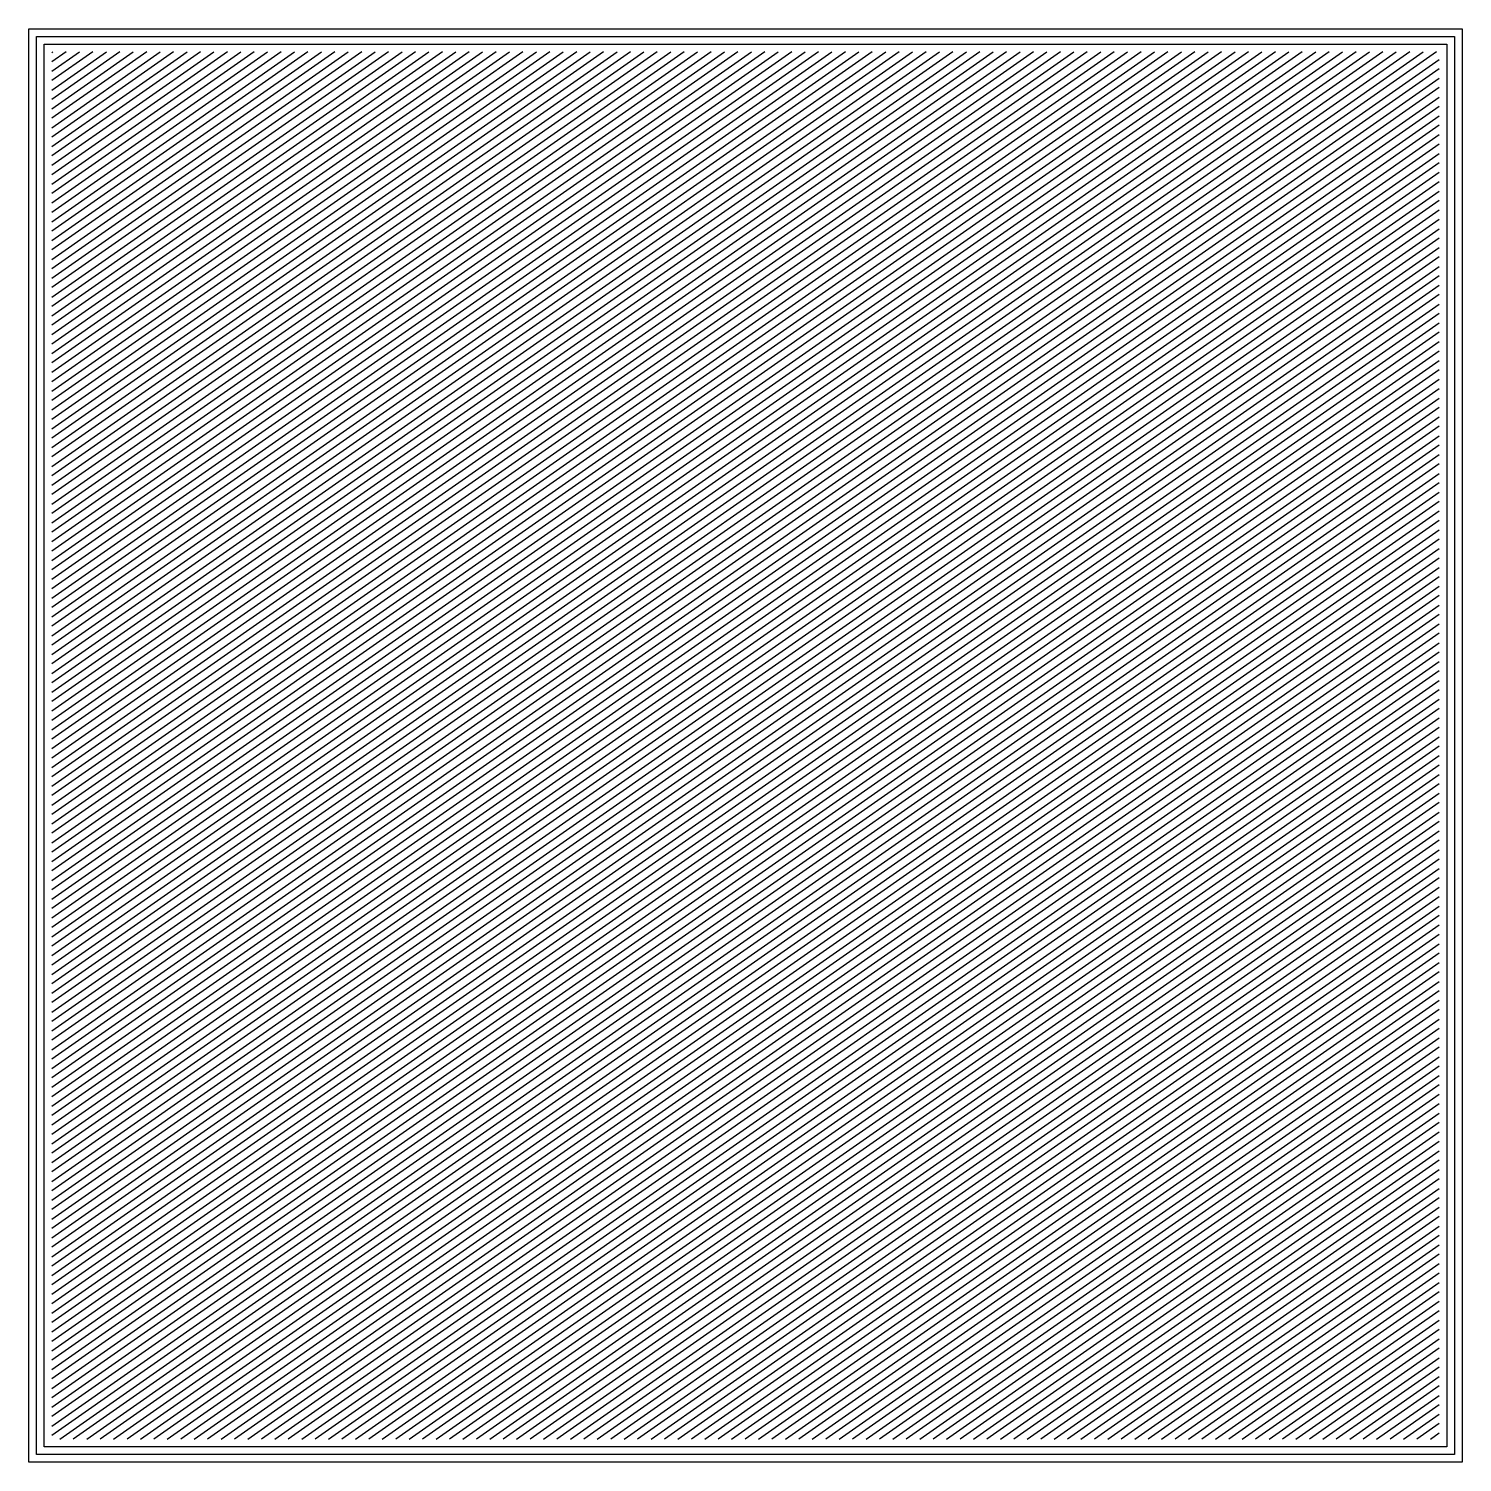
# Model space of a CAD drawing. Extents: x 0.1 to 14.9, y 0.1 to 14.9.
import ezdxf

# ---------------------------------------------------------------- set-up
doc = ezdxf.new("R2010")
doc.units = 0

msp = doc.modelspace()

# ---------------------------------------------------------------- linework, layer by layer
for p, q in [((0.059, 0.059), (0.059, 14.941)), ((0.059, 14.941), (14.941, 14.941)), ((14.941, 14.941), (14.941, 0.059)), ((0.139, 0.139), (0.139, 14.861)), ((0.139, 14.861), (14.861, 14.861)), ((0.219, 0.219), (0.219, 14.781)), ((0.219, 14.781), (14.781, 14.781)), ((14.781, 14.781), (14.781, 0.219)), ((14.861, 14.861), (14.861, 0.139)), ((0.299, 14.69455), (0.30821, 14.701)), ((0.44769, 14.701), (0.299, 14.59688)), ((0.299, 14.49922), (0.58717, 14.701)), ((0.72664, 14.701), (0.299, 14.40156)), ((0.299, 14.30389), (0.86612, 14.701)), ((1.00559, 14.701), (0.299, 14.20624)), ((0.299, 14.10857), (1.14508, 14.701)), ((1.28455, 14.701), (0.299, 14.01091)), ((0.299, 13.91325), (1.42402, 14.701)), ((1.5635, 14.701), (0.299, 13.81558)), ((0.299, 13.71793), (1.70296, 14.701)), ((1.84245, 14.701), (0.299, 13.62026)), ((0.299, 13.5226), (1.98193, 14.701)), ((2.1214, 14.701), (0.299, 13.42494)), ((0.299, 13.32728), (2.26087, 14.701)), ((2.40034, 14.701), (0.299, 13.22962)), ((0.299, 13.13195), (2.53983, 14.701)), ((2.6793, 14.701), (0.299, 13.03429)), ((0.299, 12.93663), (2.81877, 14.701)), ((2.95825, 14.701), (0.299, 12.83897)), ((0.299, 12.74131), (3.09772, 14.701)), ((3.23721, 14.701), (0.299, 12.64364)), ((0.299, 12.54598), (3.37668, 14.701)), ((3.51615, 14.701), (0.299, 12.44832)), ((0.299, 12.35066), (3.65563, 14.701)), ((3.79511, 14.701), (0.299, 12.25299)), ((0.299, 12.15533), (3.93458, 14.701)), ((4.07406, 14.701), (0.299, 12.05767)), ((0.299, 11.96001), (4.21353, 14.701)), ((4.353, 14.701), (0.299, 11.86235)), ((0.299, 11.76468), (4.49249, 14.701)), ((4.63196, 14.701), (0.299, 11.66702)), ((0.299, 11.56936), (4.77144, 14.701)), ((4.9109, 14.701), (0.299, 11.4717)), ((0.299, 11.37404), (5.05038, 14.701)), ((5.18987, 14.701), (0.299, 11.27637)), ((0.299, 11.17871), (5.32934, 14.701)), ((5.46882, 14.701), (0.299, 11.08105)), ((0.299, 10.9834), (5.60828, 14.701)), ((5.74776, 14.701), (0.299, 10.88573)), ((0.299, 10.78807), (5.88725, 14.701)), ((6.02672, 14.701), (0.299, 10.69041)), ((0.299, 10.59274), (6.16619, 14.701)), ((6.30566, 14.701), (0.299, 10.49509)), ((0.299, 10.39741), (6.44515, 14.701)), ((6.58462, 14.701), (0.299, 10.29976)), ((0.299, 10.2021), (6.72409, 14.701)), ((6.86357, 14.701), (0.299, 10.10443)), ((0.299, 10.00678), (7.00304, 14.701)), ((7.14253, 14.701), (0.299, 9.90911)), ((0.299, 9.81145), (7.282, 14.701)), ((7.42147, 14.701), (0.299, 9.71379)), ((0.299, 9.61613), (7.56095, 14.701)), ((7.70041, 14.701), (0.299, 9.51847)), ((0.299, 9.4208), (7.8399, 14.701)), ((7.97938, 14.701), (0.299, 9.32314)), ((0.299, 9.22548), (8.11885, 14.701)), ((8.25832, 14.701), (0.299, 9.12782)), ((0.299, 9.03016), (8.3978, 14.701)), ((8.53728, 14.701), (0.299, 8.93249)), ((0.299, 8.83483), (8.67676, 14.701)), ((8.81622, 14.701), (0.299, 8.73717)), ((0.299, 8.63951), (8.9557, 14.701)), ((9.09519, 14.701), (0.299, 8.54184)), ((0.299, 8.44418), (9.23466, 14.701)), ((9.37413, 14.701), (0.299, 8.34652)), ((0.299, 8.24886), (9.5136, 14.701)), ((9.65308, 14.701), (0.299, 8.1512)), ((0.299, 8.05353), (9.79257, 14.701)), ((9.93203, 14.701), (0.299, 7.95587)), ((0.299, 7.85821), (10.07151, 14.701)), ((10.21098, 14.701), (0.299, 7.76055)), ((0.299, 7.66289), (10.35045, 14.701)), ((10.48994, 14.701), (0.299, 7.56522)), ((0.299, 7.46756), (10.62941, 14.701)), ((10.76889, 14.701), (0.299, 7.3699)), ((0.299, 7.27224), (10.90835, 14.701)), ((11.04783, 14.701), (0.299, 7.17458)), ((0.299, 7.07692), (11.18732, 14.701)), ((11.32679, 14.701), (0.299, 6.97925)), ((0.299, 6.88159), (11.46626, 14.701)), ((11.60573, 14.701), (0.299, 6.78394)), ((0.299, 6.68626), (11.74522, 14.701)), ((11.8847, 14.701), (0.299, 6.58861)), ((0.299, 6.49095), (12.02416, 14.701)), ((12.16364, 14.701), (0.299, 6.39328)), ((0.299, 6.29563), (12.30312, 14.701)), ((12.4426, 14.701), (0.299, 6.19795)), ((0.299, 6.10029), (12.58208, 14.701)), ((12.72154, 14.701), (0.299, 6.00264)), ((0.299, 5.90497), (12.86102, 14.701)), ((13.00049, 14.701), (0.299, 5.80732)), ((0.299, 5.70965), (13.13998, 14.701)), ((13.27945, 14.701), (0.299, 5.61198)), ((0.299, 5.51433), (13.41892, 14.701)), ((13.55839, 14.701), (0.299, 5.41667)), ((0.299, 5.31901), (13.69787, 14.701)), ((13.83735, 14.701), (0.299, 5.22134)), ((0.299, 5.12367), (13.97683, 14.701)), ((14.1163, 14.701), (0.299, 5.02602)), ((0.299, 4.92836), (14.25577, 14.701)), ((14.39525, 14.701), (0.299, 4.83069)), ((0.299, 4.73303), (14.53473, 14.701)), ((14.67421, 14.701), (0.299, 4.63537)), ((0.299, 4.53771), (14.701, 14.6221)), ((14.701, 14.52444), (0.299, 4.44005)), ((0.299, 4.34238), (14.701, 14.42677)), ((14.701, 14.32911), (0.299, 4.24472)), ((0.299, 4.14706), (14.701, 14.23145)), ((14.701, 14.13379), (0.299, 4.0494)), ((0.299, 3.95174), (14.701, 14.03613)), ((14.701, 13.93846), (0.299, 3.85407)), ((0.299, 3.75641), (14.701, 13.8408)), ((14.701, 13.74314), (0.299, 3.65875)), ((0.299, 3.56109), (14.701, 13.64548)), ((14.701, 13.54782), (0.299, 3.46343)), ((0.299, 3.36576), (14.701, 13.45015)), ((14.701, 13.35249), (0.299, 3.2681)), ((0.299, 3.17044), (14.701, 13.25483)), ((14.701, 13.15717), (0.299, 3.07278)), ((0.299, 2.97511), (14.701, 13.05951)), ((14.701, 12.96184), (0.299, 2.87745)), ((0.299, 2.77979), (14.701, 12.86418)), ((14.701, 12.76652), (0.299, 2.68213)), ((0.299, 2.58448), (14.701, 12.66886)), ((14.701, 12.57119), (0.299, 2.4868)), ((0.299, 2.38914), (14.701, 12.47353)), ((14.701, 12.37588), (0.299, 2.29149)), ((0.299, 2.19382), (14.701, 12.27821)), ((14.701, 12.18055), (0.299, 2.09617)), ((0.299, 1.9985), (14.701, 12.08289)), ((14.701, 11.98522), (0.299, 1.90083)), ((0.299, 1.80318), (14.701, 11.88757)), ((14.701, 11.7899), (0.299, 1.70551)), ((0.299, 1.60786), (14.701, 11.69224)), ((14.701, 11.59458), (0.299, 1.51019)), ((0.299, 1.41252), (14.701, 11.49691)), ((14.701, 11.39926), (0.299, 1.31487)), ((0.299, 1.21721), (14.701, 11.3016)), ((14.701, 11.20393), (0.299, 1.11954)), ((0.299, 1.02188), (14.701, 11.10627)), ((14.701, 11.00861), (0.299, 0.92422)), ((0.299, 0.82656), (14.701, 10.91094)), ((14.701, 10.81329), (0.299, 0.7289)), ((0.299, 0.63122), (14.701, 10.71561)), ((14.701, 10.61796), (0.299, 0.53357)), ((0.299, 0.43591), (14.701, 10.5203)), ((14.701, 10.42264), (0.299, 0.33825)), ((0.38241, 0.299), (14.701, 10.32498)), ((14.701, 10.22731), (0.5219, 0.299)), ((0.66137, 0.299), (14.701, 10.12965)), ((14.701, 10.03199), (0.80085, 0.299)), ((0.94031, 0.299), (14.701, 9.93433)), ((14.701, 9.83667), (1.07979, 0.299)), ((1.21928, 0.299), (14.701, 9.739)), ((14.701, 9.64134), (1.35875, 0.299)), ((1.49822, 0.299), (14.701, 9.54368)), ((14.701, 9.44602), (1.63769, 0.299)), ((1.77717, 0.299), (14.701, 9.34836)), ((14.701, 9.25069), (1.91666, 0.299)), ((2.05612, 0.299), (14.701, 9.15303)), ((14.701, 9.05537), (2.1956, 0.299)), ((2.33507, 0.299), (14.701, 8.95771)), ((14.701, 8.86004), (2.47456, 0.299)), ((2.61403, 0.299), (14.701, 8.76238)), ((14.701, 8.66472), (2.7535, 0.299)), ((2.89298, 0.299), (14.701, 8.56706)), ((14.701, 8.4694), (3.03245, 0.299)), ((3.17193, 0.299), (14.701, 8.37173)), ((14.701, 8.27407), (3.31141, 0.299)), ((3.45088, 0.299), (14.701, 8.17641)), ((14.701, 8.07875), (3.59035, 0.299)), ((3.72983, 0.299), (14.701, 7.98109)), ((14.701, 7.88343), (3.86931, 0.299)), ((4.00879, 0.299), (14.701, 7.78576)), ((14.701, 7.6881), (4.14826, 0.299)), ((4.28773, 0.299), (14.701, 7.59045)), ((14.701, 7.49278), (4.42721, 0.299)), ((4.56669, 0.299), (14.701, 7.39512)), ((14.701, 7.29745), (4.70617, 0.299)), ((4.84563, 0.299), (14.701, 7.19979)), ((14.701, 7.10214), (4.98511, 0.299)), ((5.1246, 0.299), (14.701, 7.00446)), ((14.701, 6.90681), (5.26407, 0.299)), ((5.40354, 0.299), (14.701, 6.80915)), ((14.701, 6.71148), (5.54301, 0.299)), ((5.68249, 0.299), (14.701, 6.61383)), ((14.701, 6.51616), (5.82198, 0.299)), ((5.96144, 0.299), (14.701, 6.4185)), ((14.701, 6.32084), (6.10092, 0.299)), ((6.24039, 0.299), (14.701, 6.22318)), ((14.701, 6.12552), (6.37986, 0.299)), ((6.51935, 0.299), (14.701, 6.02785)), ((14.701, 5.93019), (6.65882, 0.299)), ((6.7983, 0.299), (14.701, 5.83253)), ((14.701, 5.73487), (6.93777, 0.299)), ((7.07724, 0.299), (14.701, 5.63721)), ((14.701, 5.53954), (7.21673, 0.299)), ((7.3562, 0.299), (14.701, 5.44188)), ((14.701, 5.34422), (7.49567, 0.299)), ((7.63514, 0.299), (14.701, 5.24656)), ((14.701, 5.14889), (7.77463, 0.299)), ((7.91411, 0.299), (14.701, 5.05123)), ((14.701, 4.95357), (8.05358, 0.299)), ((8.19305, 0.299), (14.701, 4.85591)), ((14.701, 4.75825), (8.33253, 0.299)), ((8.47201, 0.299), (14.701, 4.66058)), ((14.701, 4.56292), (8.61148, 0.299)), ((8.75095, 0.299), (14.701, 4.46526)), ((14.701, 4.3676), (8.89043, 0.299)), ((9.0299, 0.299), (14.701, 4.26994)), ((14.701, 4.17227), (9.16938, 0.299)), ((9.30886, 0.299), (14.701, 4.07461)), ((14.701, 3.97695), (9.44833, 0.299)), ((9.5878, 0.299), (14.701, 3.87929)), ((14.701, 3.78163), (9.72728, 0.299)), ((9.86676, 0.299), (14.701, 3.68397)), ((14.701, 3.5863), (10.00624, 0.299)), ((10.14571, 0.299), (14.701, 3.48864)), ((14.701, 3.39099), (10.28518, 0.299)), ((10.42467, 0.299), (14.701, 3.29331)), ((14.701, 3.19566), (10.56414, 0.299)), ((10.70361, 0.299), (14.701, 3.09799)), ((14.701, 3.00033), (10.84309, 0.299)), ((10.98256, 0.299), (14.701, 2.90268)), ((14.701, 2.805), (11.12205, 0.299)), ((11.26152, 0.299), (14.701, 2.70734)), ((14.701, 2.60969), (11.40099, 0.299)), ((11.54046, 0.299), (14.701, 2.51203)), ((14.701, 2.41437), (11.67993, 0.299)), ((11.81943, 0.299), (14.701, 2.3167)), ((14.701, 2.21904), (11.9589, 0.299)), ((12.09837, 0.299), (14.701, 2.12138)), ((14.701, 2.02372), (12.23784, 0.299)), ((12.37731, 0.299), (14.701, 1.92606)), ((14.701, 1.82839), (12.5168, 0.299)), ((12.65627, 0.299), (14.701, 1.73073)), ((14.701, 1.63307), (12.79575, 0.299)), ((12.93522, 0.299), (14.701, 1.53541)), ((14.701, 1.43775), (13.0747, 0.299)), ((13.21418, 0.299), (14.701, 1.34008)), ((14.701, 1.24242), (13.35365, 0.299)), ((13.49312, 0.299), (14.701, 1.14476)), ((14.701, 1.0471), (13.6326, 0.299)), ((13.77208, 0.299), (14.701, 0.94943)), ((14.701, 0.85177), (13.91156, 0.299)), ((14.05103, 0.299), (14.701, 0.75411)), ((14.701, 0.65645), (14.1905, 0.299)), ((14.32998, 0.299), (14.701, 0.55879)), ((14.701, 0.46112), (14.46946, 0.299)), ((14.60893, 0.299), (14.701, 0.36346)), ((14.781, 0.219), (0.219, 0.219)), ((14.781, 0.219), (14.781, 0.219)), ((14.941, 0.059), (0.059, 0.059)), ((14.861, 0.139), (0.139, 0.139)), ((14.861, 0.139), (14.861, 0.139)), ((14.941, 0.059), (14.941, 0.059))]:
    msp.add_line(p, q)

doc.saveas('drawing.dxf')
